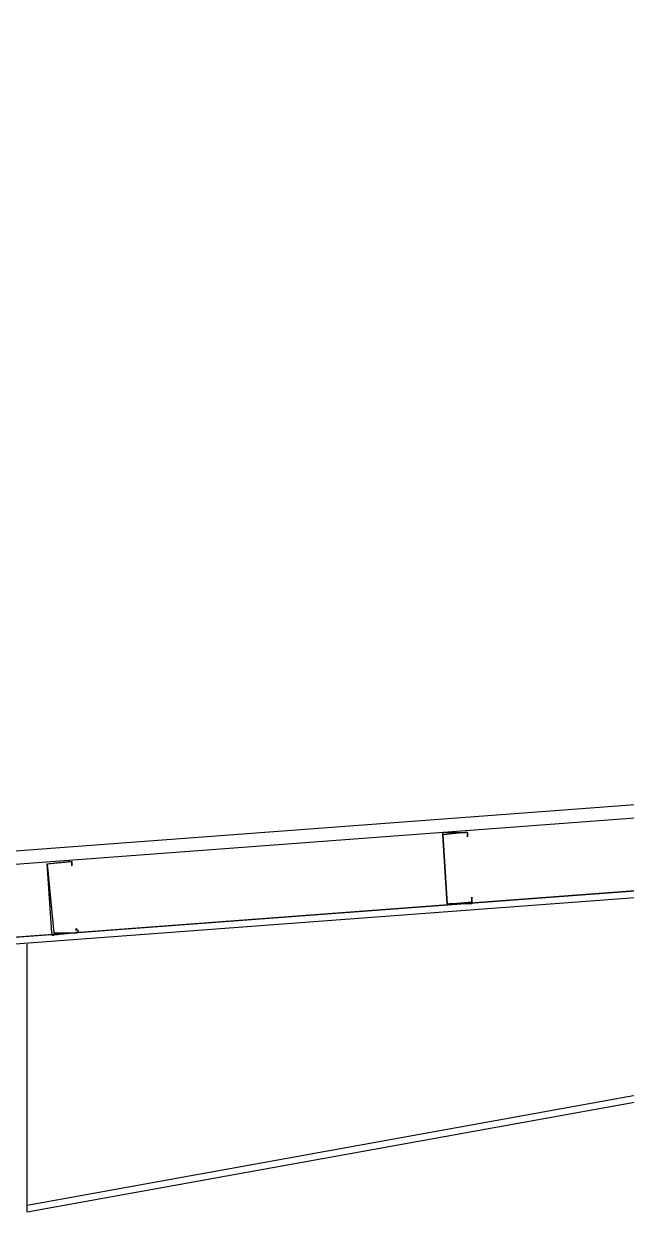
# Model space of a CAD drawing. Header units: millimetres. Extents: x 1263 to 2085, y 1308 to 1444.
# Drawn here: x 1833.332 to 1835.461, y 1395.133 to 1399.336 of the extents above; entities that cross this region are included whole.
import ezdxf

# ---------------------------------------------------------------- set-up
doc = ezdxf.new("R2010")
doc.units = ezdxf.units.MM
for name, color, linetype in [('1- 09', 2, 'Continuous'), ('1- 1', 1, 'Continuous'), ('1- 2', 223, 'Continuous')]:
    doc.layers.add(name, color=color, linetype=linetype)
doc.layers.add('hatch', color=9, linetype='Continuous', lineweight=0)

msp = doc.modelspace()

# ---------------------------------------------------------------- linework, layer by layer
at = {"layer": '1- 09', "lineweight": 25, "transparency": 33554687}
for points in [[(1833.3439, 1395.13331), (1833.3439, 1396.08118)], [(1838.05955, 1396.01009), (1833.34394, 1395.15701)], [(1838.06746, 1395.98639), (1833.34394, 1395.13331)], [(1833.35972, 1395.13331), (1833.35972, 1395.13331)]]:
    msp.add_lwpolyline(points, dxfattribs=at)
at = {"layer": '1- 1', "lineweight": 25, "transparency": 33554687}
for points in [[(1872.44348, 1399.33552), (1832.70414, 1396.36553)], [(1872.44348, 1399.28813), (1832.70414, 1396.31814), (1832.70414, 1396.36554)], [(1872.44347, 1399.03537), (1832.34867, 1396.03379)], [(1872.44347, 1399.01167), (1832.34867, 1396.01009)]]:
    msp.add_lwpolyline(points, dxfattribs=at)
at = {"layer": '1- 2', "lineweight": 25, "transparency": 33554687}
for points in [[(1834.81309, 1396.46822), (1834.81309, 1396.47612), (1834.89209, 1396.47612)], [(1834.89206, 1396.47612), (1834.81309, 1396.46822), (1834.82887, 1396.22335)], [(1834.8289, 1396.22336), (1834.81312, 1396.46822), (1834.81312, 1396.47612)], [(1834.89996, 1396.47612), (1834.89209, 1396.47612)], [(1833.41497, 1396.36553), (1833.43869, 1396.12067), (1833.51766, 1396.12067)], [(1834.83677, 1396.22335), (1834.91578, 1396.23125), (1834.91578, 1396.24705)], [(1834.91578, 1396.24705), (1834.91578, 1396.22335)], [(1834.91578, 1396.23125), (1834.91578, 1396.23915)], [(1834.8289, 1396.22336), (1834.83681, 1396.22336)], [(1834.91578, 1396.22336), (1834.83681, 1396.22336)], [(1833.43078, 1396.12067), (1833.43078, 1396.11277), (1833.43869, 1396.11277)], [(1833.51766, 1396.12067), (1833.43869, 1396.11277)], [(1833.51766, 1396.13647), (1833.52556, 1396.12856)], [(1833.51766, 1396.12857), (1833.51766, 1396.13647)], [(1833.51766, 1396.12067), (1833.52556, 1396.12857)]]:
    msp.add_lwpolyline(points, dxfattribs=at)
for points, knots in [([(1834.89996, 1396.47612), (1834.89996, 1396.47612), (1834.89996, 1396.46032), (1834.89996, 1396.46032), (1834.89996, 1396.46032), (1834.89996, 1396.47612), (1834.89996, 1396.47612)], [0, 0, 0, 0, 1, 1, 1, 2, 2, 2, 2]), ([(1833.43078, 1396.12067), (1833.43078, 1396.12067), (1833.415, 1396.36553), (1833.415, 1396.36553), (1833.415, 1396.36553), (1833.50187, 1396.37343), (1833.50187, 1396.37343), (1833.50187, 1396.37343), (1833.50187, 1396.35764), (1833.50187, 1396.35764), (1833.50187, 1396.35764), (1833.50187, 1396.37343), (1833.50187, 1396.37343), (1833.50187, 1396.37343), (1833.4229, 1396.36553), (1833.4229, 1396.36553)], [0, 0, 0, 0, 1, 1, 1, 2, 2, 2, 3, 3, 3, 4, 4, 4, 5, 5, 5, 5])]:
    msp.add_open_spline(points, degree=3, knots=knots, dxfattribs=at)
at = {"layer": 'hatch', "lineweight": 25, "transparency": 33554687}
msp.add_lwpolyline([(1857.18282, 1390.82052), (1857.19073, 1397.89793), (1832.3487, 1396.03379), (1832.3487, 1390.82052), (1857.18282, 1390.82052)], dxfattribs=at)

doc.saveas('drawing.dxf')
